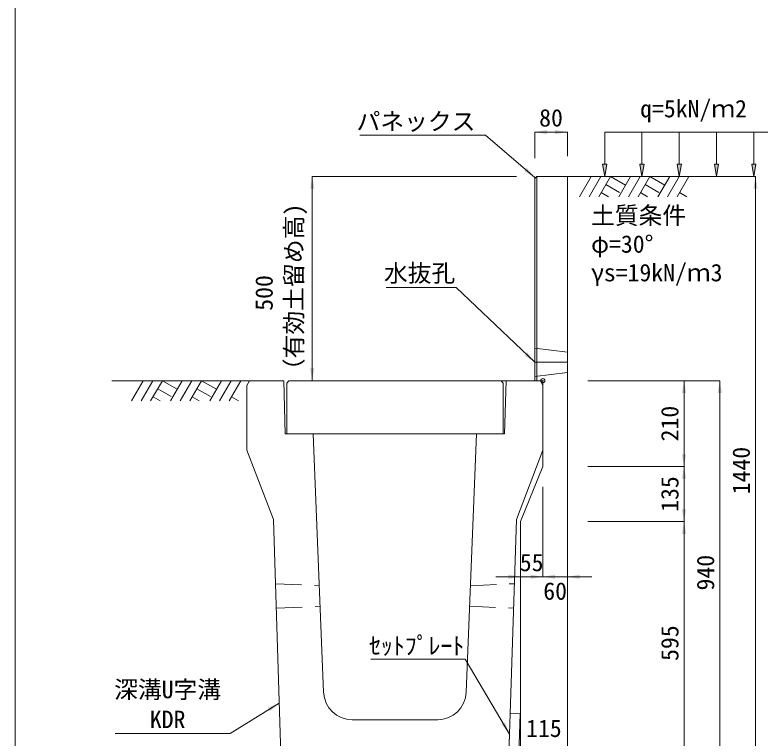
# Model space of a CAD drawing. Units: millimetres at full size. Extents: x 172874 to 217143, y 854931 to 903297.
# Drawn here: x 202743 to 204587, y 867786 to 869559 of the extents above; entities that cross this region are included whole.
import ezdxf
from ezdxf.enums import TextEntityAlignment as Align

# ---------------------------------------------------------------- set-up
doc = ezdxf.new("R2010")
doc.units = ezdxf.units.MM
doc.header["$LTSCALE"] = 20
doc.header["$PDMODE"] = 32
doc.header["$PDSIZE"] = 10
doc.linetypes.add('DASHED', pattern=[7.5, 6, -1.5])
doc.linetypes.add('USER2', pattern=[4.7625, 3.175, -1.5875])
for name, color, linetype, lineweight in [('0_2', 7, 'Continuous', 20), ('セットプレート', 3, 'Continuous', 13), ('パネックスKDR', 2, 'Continuous', 13), ('図枠', 5, 'Continuous', 13), ('寸法線', 7, 'Continuous', 13), ('引出線', 4, 'Continuous', 13), ('本体', 2, 'Continuous', 13), ('補助線', 8, 'Continuous', 13), ('ﾊｯﾁﾝｸﾞ', 7, 'Continuous', 5)]:
    doc.layers.add(name, color=color, linetype=linetype, lineweight=lineweight)
doc.layers.add('文字', color=7, linetype='Continuous')
doc.styles.add('ＭＳ ゴシック', font='')
doc.styles.get('ＭＳ ゴシック').set_extended_font_data('MS Gothic')

# ---------------------------------------------------------------- blocks, each defined once
blk = doc.blocks.new('filled_arrow')
at = {"color": 0, "linetype": 'Continuous', "lineweight": -2}
blk.add_solid([(7.5, 1.25), (0, 0), (7.5, -1.25)], dxfattribs=at)

msp = doc.modelspace()

# ---------------------------------------------------------------- hatches: boundary and pattern name
at = {"layer": '寸法線'}
for points in [[(204192.47, 869193.52), (204187.47, 869163.52), (204182.47, 869193.52)], [(204283.89, 869193.52), (204278.89, 869163.52), (204273.89, 869193.52)], [(204375.3, 869193.52), (204370.3, 869163.52), (204365.3, 869193.52)], [(204466.71, 869193.52), (204461.71, 869163.52), (204456.71, 869193.52)], [(204558.13, 869193.52), (204553.13, 869163.52), (204548.13, 869193.52)], [(204558.13, 869193.52), (204553.13, 869163.52), (204548.13, 869193.52)]]:
    msp.add_hatch(color=256, dxfattribs=at).paths.add_polyline_path(points)

# ---------------------------------------------------------------- linework, layer by layer
at = {"layer": '0_2'}
for p, q in [((204096.06, 869163.52), (204496.06, 869163.52)), ((203317.06, 868663.52), (202980.19, 868663.52))]:
    msp.add_line(p, q, dxfattribs=at)
at = {"layer": 'セットプレート'}
msp.add_lwpolyline([(203952.87, 867748.51), (203976.86, 867747.75), (203980.02, 867847.7), (203956.03, 867848.46)], close=True, dxfattribs=at)
at = {"layer": 'パネックスKDR'}
for p, q in [((204016.06, 869158.52), (204021.06, 869163.52)), ((204021.06, 869163.52), (204096.06, 869163.52)), ((204096.06, 869163.52), (204096.06, 867723.52)), ((204016.06, 869158.52), (204016.06, 868663.52)), ((204016.06, 868663.52), (204036.06, 868663.52)), ((204036.06, 868663.52), (204036.06, 868453.52)), ((204036.06, 868453.52), (203981.06, 868318.52)), ((203981.06, 868318.52), (203981.06, 867728.52))]:
    msp.add_line(p, q, dxfattribs=at)
at = {"layer": 'パネックスKDR', "lineweight": 5}
msp.add_line((204021.06, 869163.52), (204021.06, 868663.52), dxfattribs=at)
at = {"layer": 'パネックスKDR', "linetype": 'DASHED', "lineweight": 9}
for p, q in [((204016.06, 868743.52), (204096.06, 868733.52)), ((204016.06, 868673.52), (204096.06, 868683.52))]:
    msp.add_line(p, q, dxfattribs=at)
at = {"layer": '図枠'}
msp.add_line((202742.9, 874031.02), (202742.9, 855531.02), dxfattribs=at)
at = {"layer": '寸法線'}
for p, q in [((204016.06, 869272.07), (204096.06, 869272.07)), ((204016.06, 869208.52), (204016.06, 869272.07)), ((204096.06, 869213.52), (204096.06, 869272.07)), ((203471.06, 868663.52), (203471.06, 869163.52)), ((203971.06, 869163.52), (203471.06, 869163.52)), ((204146.06, 869163.52), (204556.9, 869163.52)), ((204556.9, 867723.52), (204556.9, 869163.52)), ((203966.06, 868663.52), (203471.06, 868663.52)), ((204146.06, 868663.52), (204469.4, 868663.52)), ((204146.06, 868663.52), (204381.9, 868663.52)), ((204381.9, 868663.52), (204381.9, 868453.52)), ((204469.4, 868663.52), (204469.4, 867723.52)), ((204146.06, 868453.52), (204381.9, 868453.52)), ((204146.06, 868453.52), (204381.9, 868453.52)), ((204381.9, 868453.52), (204381.9, 868318.52)), ((204036.06, 868403.52), (204036.06, 868183.52)), ((204036.06, 868403.52), (204036.06, 868183.52)), ((204096.06, 868403.52), (204096.06, 868183.52)), ((204146.06, 868318.52), (204381.9, 868318.52)), ((204146.06, 868318.52), (204381.9, 868318.52)), ((204381.9, 868318.52), (204381.9, 867723.52)), ((203981.06, 868268.52), (203981.06, 868183.52)), ((204096.06, 868183.52), (203921.06, 868183.52)), ((203976.06, 868183.52), (204156.06, 868183.52))]:
    msp.add_line(p, q, dxfattribs=at)
at = {"layer": '寸法線', "lineweight": 9}
for p, q in [((204587.47, 869272.07), (204187.47, 869272.07)), ((204187.47, 869193.52), (204187.47, 869272.07)), ((204278.89, 869193.52), (204278.89, 869272.07)), ((204370.3, 869193.52), (204370.3, 869272.07)), ((204461.71, 869193.52), (204461.71, 869272.07)), ((204553.13, 869193.52), (204553.13, 869272.07))]:
    msp.add_line(p, q, dxfattribs=at)
for points in [[(204192.47, 869193.52), (204187.47, 869163.52), (204182.47, 869193.52)], [(204283.89, 869193.52), (204278.89, 869163.52), (204273.89, 869193.52)], [(204375.3, 869193.52), (204370.3, 869163.52), (204365.3, 869193.52)], [(204466.71, 869193.52), (204461.71, 869163.52), (204456.71, 869193.52)], [(204558.13, 869193.52), (204553.13, 869163.52), (204548.13, 869193.52)], [(204558.13, 869193.52), (204553.13, 869163.52), (204548.13, 869193.52)]]:
    msp.add_lwpolyline(points, close=True, dxfattribs=at)
at = {"layer": '引出線'}
for points in [[(204016.06, 869161.02), (203895.85, 869264.48), (203587.6, 869264.48)], [(204016.06, 868708.52), (203823.6, 868891.97), (203651.86, 868891.97)], [(203954.45, 867798.48), (203845.61, 867981.97), (203614.25, 867981.97)], [(203390.27, 867874.34), (203270.06, 867800.05), (202988.54, 867800.05)]]:
    msp.add_lwpolyline(points, dxfattribs=at)
at = {"layer": '本体'}
for p, q in [((203317.06, 868663.52), (203311.06, 868651.52)), ((203317.06, 868663.52), (203401.06, 868663.52)), ((203401.06, 868663.52), (203405.06, 868533.52)), ((203946.06, 868663.52), (203942.06, 868533.52)), ((203946.06, 868663.52), (204030.06, 868663.52)), ((204030.06, 868663.52), (204036.06, 868651.52)), ((203311.06, 868651.52), (203311.06, 868493.52)), ((204036.06, 868651.52), (204036.06, 868493.52)), ((203405.06, 868533.52), (203473.56, 868533.52)), ((203473.56, 868533.52), (203498.87, 867900.72)), ((203873.56, 868533.52), (203848.25, 867900.72)), ((203873.56, 868533.52), (203942.06, 868533.52)), ((203311.06, 868493.52), (203376.06, 868323.52)), ((204036.06, 868493.52), (203971.06, 868323.52)), ((203376.06, 868323.52), (203394.25, 867748.51)), ((203971.06, 868323.52), (203952.87, 867748.51)), ((203568.82, 867833.52), (203778.3, 867833.52))]:
    msp.add_line(p, q, dxfattribs=at)
at = {"layer": '本体', "linetype": 'USER2'}
for p, q in [((203381.03, 868166.52), (203488.44, 868161.52)), ((203858.68, 868161.52), (203966.09, 868166.52)), ((203382.93, 868106.52), (203490.44, 868111.52)), ((203856.68, 868111.52), (203964.2, 868106.52))]:
    msp.add_line(p, q, dxfattribs=at)
at = {"layer": '本体', "lineweight": 20}
msp.add_lwpolyline([(203408.56, 868657.52), (203413.56, 868663.52), (203933.56, 868663.52), (203938.56, 868657.52), (203938.56, 868533.52), (203408.56, 868533.52)], close=True, dxfattribs=at)
at = {"layer": '本体'}
for centre, start, end in [((203568.82, 867903.52), 182.29061, 270), ((203778.3, 867903.52), 270, 357.70939)]:
    msp.add_arc(centre, 70, start, end, dxfattribs=at)
at = {"layer": '補助線'}
msp.add_line((204016.06, 868708.52), (204096.06, 868708.52), dxfattribs=at)
msp.add_point((204036.06, 868663.52), dxfattribs=at)
at = {"layer": 'ﾊｯﾁﾝｸﾞ', "lineweight": 9}
for p, q in [((204154.71, 869163.51), (204126.06, 869113.89)), ((204178.33, 869163.51), (204149.68, 869113.89)), ((204201.95, 869163.51), (204173.3, 869113.89)), ((204201.95, 869163.51), (204238.52, 869142.4)), ((204250.71, 869163.51), (204222.06, 869113.89)), ((204274.33, 869163.51), (204245.68, 869113.89)), ((204297.95, 869163.51), (204269.3, 869113.89)), ((204297.95, 869163.51), (204334.52, 869142.4)), ((204346.71, 869163.51), (204318.06, 869113.89)), ((204370.33, 869163.51), (204341.68, 869113.89)), ((204393.95, 869163.51), (204365.3, 869113.89)), ((204190.53, 869143.73), (204223.94, 869124.44)), ((204286.53, 869143.73), (204319.94, 869124.44)), ((204179.11, 869123.95), (204196.52, 869113.89)), ((204275.11, 869123.95), (204292.52, 869113.89)), ((204371.11, 869123.95), (204388.52, 869113.89)), ((203056.5, 868663.52), (203027.85, 868613.9)), ((203080.12, 868663.52), (203051.47, 868613.9)), ((203103.75, 868663.52), (203075.1, 868613.9)), ((203103.75, 868663.52), (203140.31, 868642.41)), ((203152.5, 868663.52), (203123.85, 868613.9)), ((203176.12, 868663.52), (203147.47, 868613.9)), ((203199.74, 868663.52), (203171.09, 868613.9)), ((203199.74, 868663.52), (203236.31, 868642.41)), ((203248.5, 868663.52), (203219.85, 868613.9)), ((203272.12, 868663.52), (203243.47, 868613.9)), ((203295.74, 868663.52), (203267.1, 868613.9)), ((203092.32, 868643.74), (203125.73, 868624.45)), ((203188.32, 868643.74), (203221.74, 868624.45)), ((203080.9, 868623.95), (203098.31, 868613.9)), ((203176.9, 868623.95), (203194.31, 868613.9)), ((203272.9, 868623.95), (203290.31, 868613.9))]:
    msp.add_line(p, q, dxfattribs=at)

# ---------------------------------------------------------------- block references
at = {"layer": '寸法線', "xscale": 4, "yscale": 4}
for p in [(204016.06, 869272.07), (204036.06, 868183.52), (204096.06, 868183.52)]:
    msp.add_blockref('filled_arrow', p, dxfattribs=at)
for p, rotation in [((204096.06, 869272.07), 180), ((203471.06, 869163.52), 270), ((204556.9, 869163.52), 270), ((203471.06, 868663.52), 90), ((204381.9, 868663.52), 270), ((204469.4, 868663.52), 270), ((204381.9, 868453.52), 90), ((204381.9, 868453.52), 270), ((204381.9, 868318.52), 90), ((204381.9, 868318.52), 270), ((203981.06, 868183.52), 180), ((204036.06, 868183.52), 180)]:
    msp.add_blockref('filled_arrow', p, dxfattribs=dict(at, rotation=rotation))
at = {"layer": '引出線', "xscale": 4, "yscale": 4}
for p, rotation in [((204016.06, 869161.02), 139.3), ((204016.06, 868708.52), 136.4), ((203390.27, 867874.34), 211.7), ((203954.45, 867798.48), 120.7)]:
    msp.add_blockref('filled_arrow', p, dxfattribs=dict(at, rotation=rotation))

# ---------------------------------------------------------------- texts
at = {"layer": '寸法線', "style": 'ＭＳ ゴシック'}
for s, p in [('80', (204056.06, 869307.07)), ('55', (204008.56, 868218.52)), ('60', (204066.06, 868148.52)), ('115', (204038.56, 867812.52))]:
    msp.add_text(s, height=42.72, dxfattribs=at).set_placement(p, align=Align.MIDDLE_CENTER)
for s, p in [('（有効土留め高)', (203460.15, 868659.88)), ('500', (203387.02, 868834.71))]:
    msp.add_text(s, height=42.72, rotation=90, dxfattribs=at).set_placement(p, align=Align.BOTTOM_LEFT)
for s, p in [('土質条件', (204154.03, 869089.53)), ('φ=30°', (204154.03, 869019.53)), ('γs=19kN/ｍ3', (204154.03, 868949.53))]:
    msp.add_text(s, height=42.72, dxfattribs=at).set_placement(p, align=Align.TOP_LEFT)
for s, p in [('210', (204346.9, 868558.52)), ('1440', (204521.9, 868443.52)), ('135', (204346.9, 868386.02)), ('940', (204434.4, 868193.52)), ('595', (204346.9, 868021.02))]:
    msp.add_text(s, height=42.72, rotation=90, dxfattribs=at).set_placement(p, align=Align.MIDDLE_CENTER)
at = {"layer": '引出線', "style": 'ＭＳ ゴシック'}
for s, p in [('パネックス', (203870.85, 869319.62)), ('水抜孔', (203821.35, 868948.25)), ('ｾｯﾄﾌﾟﾚｰﾄ', (203843.36, 868035.97))]:
    msp.add_text(s, height=42.72, dxfattribs=at).set_placement(p, align=Align.TOP_RIGHT)
for s, p in [('深溝U字溝', (202985.68, 867873.29)), ('KDR', (203073.09, 867800.17))]:
    msp.add_text(s, height=42.72, dxfattribs=at).set_placement(p, align=Align.BOTTOM_LEFT)
at = {"layer": '文字', "style": 'ＭＳ ゴシック'}
msp.add_text('q=5kN/ｍ2', height=42.72, dxfattribs=at).set_placement((204274.36, 869295.34), align=Align.BOTTOM_LEFT)

doc.saveas('drawing.dxf')
